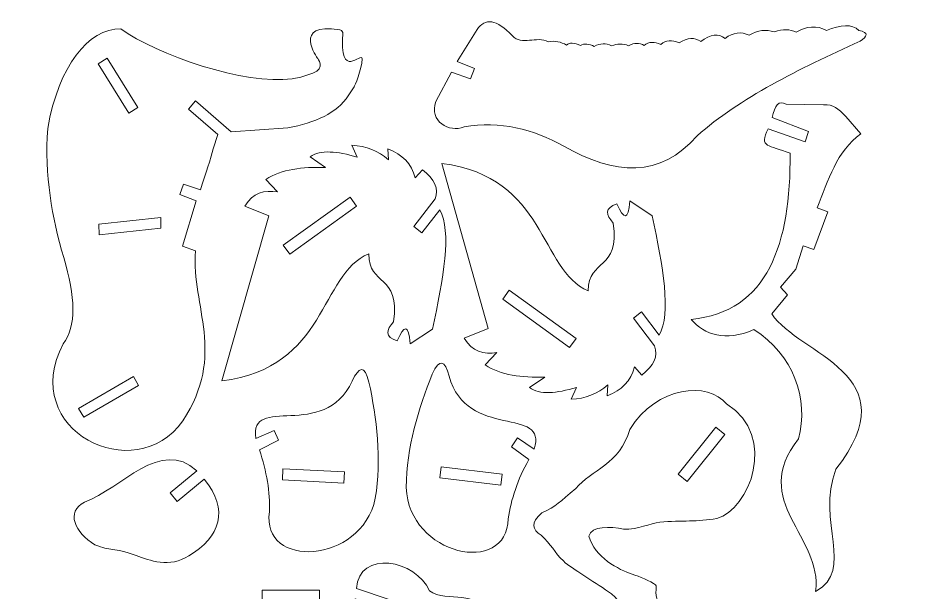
# Model space of a CAD drawing. Header units: millimetres. Extents: x -105 to 248, y -128 to 148.
# Drawn here: x 149.5 to 237.8, y 89.9 to 146.7 of the extents above; entities that cross this region are included whole.
import ezdxf

# ---------------------------------------------------------------- set-up
doc = ezdxf.new("R2010")
doc.units = ezdxf.units.MM
doc.header["$MEASUREMENT"] = 0
doc.layers.add('Camada 1', color=7, linetype='Continuous')

msp = doc.modelspace()

# ---------------------------------------------------------------- linework, layer by layer
at = {"layer": 'Camada 1', "color": 22, "lineweight": 5}
for points, knots in [([(194.9047, 145.5281), (194.9047, 145.5281), (192.9382, 142.3873), (192.9382, 142.3873), (192.9382, 142.3873), (192.9382, 142.3873), (194.6451, 141.6923), (194.6451, 141.6923), (194.6451, 141.6923), (194.6451, 141.6923), (194.2632, 140.6518), (194.2632, 140.6518), (194.2632, 140.6518), (194.2632, 140.6518), (192.3682, 141.3187), (192.3682, 141.3187), (192.3682, 141.3187), (192.3682, 141.3187), (190.819, 138.417), (190.819, 138.417), (190.819, 138.417), (190.1302, 136.4614), (192.1334, 135.2987), (193.6054, 135.8947), (193.6054, 135.8947), (197.192, 136.5343), (200.4302, 135.6868), (203.4731, 134.0051), (203.4731, 134.0051), (208.4936, 131.123), (213.0145, 130.7974), (216.6446, 135.0282), (216.6446, 135.0282), (220.9179, 138.7672), (226.6475, 141.6193), (232.7523, 144.3851), (232.7523, 144.3851), (233.4835, 144.8437), (233.6651, 145.2271), (232.6378, 145.4447), (232.6378, 145.4447), (231.9712, 146.1253), (230.8358, 146.0112), (229.4376, 145.4506), (229.4376, 145.4506), (228.4829, 145.9625), (227.483, 145.8691), (226.4458, 145.274), (226.4458, 145.274), (225.8175, 145.5416), (225.1312, 145.6442), (224.2859, 145.2905), (224.2859, 145.2905), (223.4813, 145.5764), (222.6509, 145.4894), (221.791, 144.9653), (221.791, 144.9653), (221.0135, 145.3402), (220.2227, 145.258), (219.4171, 144.661), (219.4171, 144.661), (218.7706, 145.1686), (217.9762, 145.1016), (217.0035, 144.3406), (217.0035, 144.3406), (216.4165, 144.8125), (215.6955, 144.7382), (214.8638, 144.2112), (214.8638, 144.2112), (214.1541, 144.5645), (213.5621, 144.4893), (213.0678, 144.0592), (213.0678, 144.0592), (212.4407, 144.3426), (211.8793, 144.3518), (211.4138, 143.9598), (211.4138, 143.9598), (210.9479, 144.2175), (210.4377, 144.2449), (209.8633, 143.9355), (209.8633, 143.9355), (209.3062, 144.143), (208.7488, 144.1547), (208.1913, 143.9301), (208.1913, 143.9301), (207.6366, 144.184), (207.0693, 144.1809), (206.4873, 143.8675), (206.4873, 143.8675), (205.9868, 144.0758), (205.4997, 144.2231), (205.1073, 143.9433), (205.1073, 143.9433), (204.4987, 144.2447), (204.0492, 144.2667), (203.7377, 144.0005), (203.7377, 144.0005), (203.1921, 144.2911), (202.6168, 144.4813), (201.9354, 144.3123), (201.9354, 144.3123), (200.773, 144.9523), (199.3242, 143.8818), (198.3856, 144.9262), (198.3856, 144.9262), (196.8088, 146.5751), (195.6738, 146.6881), (194.9047, 145.5281)], [0, 0, 0, 0, 0.037037, 0.037037, 0.037037, 0.037037, 0.0740741, 0.0740741, 0.0740741, 0.0740741, 0.1111111, 0.1111111, 0.1111111, 0.1111111, 0.1481481, 0.1481481, 0.1481481, 0.1481481, 0.1851852, 0.1851852, 0.1851852, 0.1851852, 0.2222222, 0.2222222, 0.2222222, 0.2222222, 0.2592593, 0.2592593, 0.2592593, 0.2592593, 0.2962963, 0.2962963, 0.2962963, 0.2962963, 0.3333333, 0.3333333, 0.3333333, 0.3333333, 0.3703704, 0.3703704, 0.3703704, 0.3703704, 0.4074074, 0.4074074, 0.4074074, 0.4074074, 0.4444444, 0.4444444, 0.4444444, 0.4444444, 0.4814815, 0.4814815, 0.4814815, 0.4814815, 0.5185185, 0.5185185, 0.5185185, 0.5185185, 0.5555556, 0.5555556, 0.5555556, 0.5555556, 0.5925926, 0.5925926, 0.5925926, 0.5925926, 0.6296296, 0.6296296, 0.6296296, 0.6296296, 0.6666667, 0.6666667, 0.6666667, 0.6666667, 0.7037037, 0.7037037, 0.7037037, 0.7037037, 0.7407407, 0.7407407, 0.7407407, 0.7407407, 0.7777778, 0.7777778, 0.7777778, 0.7777778, 0.8148148, 0.8148148, 0.8148148, 0.8148148, 0.8518519, 0.8518519, 0.8518519, 0.8518519, 0.8888889, 0.8888889, 0.8888889, 0.8888889, 0.9259259, 0.9259259, 0.9259259, 0.9259259, 0.962963, 0.962963, 0.962963, 0.962963, 1, 1, 1, 1]), ([(157.4345, 142.1338), (157.4345, 142.1338), (160.4567, 137.2592), (160.4567, 137.2592), (160.4567, 137.2592), (160.4567, 137.2592), (161.3494, 137.8126), (161.3494, 137.8126), (161.3494, 137.8126), (161.3494, 137.8126), (158.3272, 142.6873), (158.3272, 142.6873), (158.3272, 142.6873), (158.3272, 142.6873), (157.4345, 142.1338), (157.4345, 142.1338)], [0, 0, 0, 0, 0.25, 0.25, 0.25, 0.25, 0.5, 0.5, 0.5, 0.5, 0.75, 0.75, 0.75, 0.75, 1, 1, 1, 1]), ([(226.6689, 105.0367), (227.7566, 109.0218), (226.1308, 113.4247), (222.2673, 115.8512), (222.2673, 115.8512), (219.3622, 114.6211), (217.4354, 115.3397), (216.0486, 116.8615), (216.0486, 116.8615), (223.641, 117.5887), (225.9309, 124.3865), (225.8431, 133.3088), (225.8431, 133.3088), (223.6608, 134.1295), (222.7522, 133.8226), (223.6631, 135.7213), (223.6631, 135.7213), (223.6631, 135.7213), (227.3466, 134.4386), (227.3466, 134.4386), (227.3466, 134.4386), (227.3466, 134.4386), (227.6629, 135.4433), (227.6629, 135.4433), (227.6629, 135.4433), (227.6629, 135.4433), (224.0785, 136.8169), (224.0785, 136.8169), (224.0785, 136.8169), (224.2971, 138.0328), (224.7235, 138.5792), (225.4532, 138.1479), (225.4532, 138.1479), (225.4532, 138.1479), (229.1477, 138.098), (229.1477, 138.098), (229.1477, 138.098), (230.1259, 138.1138), (230.5646, 137.7513), (231.3408, 136.9286), (231.3408, 136.9286), (231.3408, 136.9286), (232.839, 135.2125), (232.839, 135.2125), (232.839, 135.2125), (230.4391, 133.5361), (229.5993, 130.5888), (228.5269, 127.8918), (228.5269, 127.8918), (228.5269, 127.8918), (229.5713, 127.5014), (229.5713, 127.5014), (229.5713, 127.5014), (229.5713, 127.5014), (228.182, 123.7633), (228.182, 123.7633), (228.182, 123.7633), (228.182, 123.7633), (227.138, 124.1546), (227.138, 124.1546), (227.138, 124.1546), (227.138, 124.1546), (226.4211, 121.8246), (226.4211, 121.8246), (226.4211, 121.8246), (226.4211, 121.8246), (224.8785, 120.0419), (224.8785, 120.0419), (224.8785, 120.0419), (224.8785, 120.0419), (225.5885, 119.298), (225.5885, 119.298), (225.5885, 119.298), (225.5885, 119.298), (224.0343, 117.409), (224.0343, 117.409), (224.0343, 117.409), (226.7073, 113.3265), (237.8057, 111.5241), (230.3632, 102.0397), (230.3632, 102.0397), (228.3533, 96.8222), (232.307, 92.1023), (228.3545, 89.9651), (228.3545, 89.9651), (229.1263, 95.3506), (221.7347, 98.8491), (226.6689, 105.0367)], [0, 0, 0, 0, 0.0454545, 0.0454545, 0.0454545, 0.0454545, 0.0909091, 0.0909091, 0.0909091, 0.0909091, 0.1363636, 0.1363636, 0.1363636, 0.1363636, 0.1818182, 0.1818182, 0.1818182, 0.1818182, 0.2272727, 0.2272727, 0.2272727, 0.2272727, 0.2727273, 0.2727273, 0.2727273, 0.2727273, 0.3181818, 0.3181818, 0.3181818, 0.3181818, 0.3636364, 0.3636364, 0.3636364, 0.3636364, 0.4090909, 0.4090909, 0.4090909, 0.4090909, 0.4545455, 0.4545455, 0.4545455, 0.4545455, 0.5, 0.5, 0.5, 0.5, 0.5454545, 0.5454545, 0.5454545, 0.5454545, 0.5909091, 0.5909091, 0.5909091, 0.5909091, 0.6363636, 0.6363636, 0.6363636, 0.6363636, 0.6818182, 0.6818182, 0.6818182, 0.6818182, 0.7272727, 0.7272727, 0.7272727, 0.7272727, 0.7727273, 0.7727273, 0.7727273, 0.7727273, 0.8181818, 0.8181818, 0.8181818, 0.8181818, 0.8636364, 0.8636364, 0.8636364, 0.8636364, 0.9090909, 0.9090909, 0.9090909, 0.9090909, 0.9545455, 0.9545455, 0.9545455, 0.9545455, 1, 1, 1, 1]), ([(171.9493, 128.0563), (171.9493, 128.0563), (174.3007, 127.0927), (174.3007, 127.0927), (174.3007, 127.0927), (174.3007, 127.0927), (169.6734, 110.7862), (169.6734, 110.7862), (169.6734, 110.7862), (180.1207, 112.0988), (179.3077, 121.3055), (184.1809, 123.3531), (184.1809, 123.3531), (184.1899, 120.1224), (187.2883, 121.4024), (186.6463, 116.6338), (186.6463, 116.6338), (185.8884, 115.8142), (185.7561, 115.1286), (187.0007, 114.7377), (187.0007, 114.7377), (187.6818, 116.3101), (188.141, 116.4349), (188.2765, 114.4441), (188.2765, 114.4441), (188.2765, 114.4441), (190.4864, 115.9061), (190.4864, 115.9061), (190.4864, 115.9061), (191.5681, 120.8918), (192.4177, 125.5859), (191.2126, 127.6987), (191.2126, 127.6987), (191.2126, 127.6987), (189.4514, 125.4166), (189.4514, 125.4166), (189.4514, 125.4166), (189.4514, 125.4166), (188.652, 126.0409), (188.652, 126.0409), (188.652, 126.0409), (188.652, 126.0409), (190.7491, 128.7795), (190.7491, 128.7795), (190.7491, 128.7795), (191.1571, 129.7695), (190.6705, 130.7296), (189.5104, 131.668), (189.5104, 131.668), (189.5104, 131.668), (188.7807, 130.8616), (188.7807, 130.8616), (188.7807, 130.8616), (188.4506, 132.2666), (187.5029, 133.1797), (186.0903, 133.7224), (186.0903, 133.7224), (186.0903, 133.7224), (186.1517, 132.6513), (186.1517, 132.6513), (186.1517, 132.6513), (185.1291, 133.5326), (183.9345, 134.0349), (182.5325, 134.0803), (182.5325, 134.0803), (182.5325, 134.0803), (183.0457, 132.9127), (183.0457, 132.9127), (183.0457, 132.9127), (181.0906, 133.4885), (179.4084, 133.6812), (178.3986, 132.9325), (178.3986, 132.9325), (178.3986, 132.9325), (179.9118, 131.8877), (179.9118, 131.8877), (179.9118, 131.8877), (177.6357, 131.9596), (175.5705, 131.7189), (174.0237, 130.7095), (174.0237, 130.7095), (174.0237, 130.7095), (175.1836, 129.4696), (175.1836, 129.4696), (175.1836, 129.4696), (173.8697, 129.6839), (172.7241, 129.4089), (171.9493, 128.0563)], [0, 0, 0, 0, 0.0454545, 0.0454545, 0.0454545, 0.0454545, 0.0909091, 0.0909091, 0.0909091, 0.0909091, 0.1363636, 0.1363636, 0.1363636, 0.1363636, 0.1818182, 0.1818182, 0.1818182, 0.1818182, 0.2272727, 0.2272727, 0.2272727, 0.2272727, 0.2727273, 0.2727273, 0.2727273, 0.2727273, 0.3181818, 0.3181818, 0.3181818, 0.3181818, 0.3636364, 0.3636364, 0.3636364, 0.3636364, 0.4090909, 0.4090909, 0.4090909, 0.4090909, 0.4545455, 0.4545455, 0.4545455, 0.4545455, 0.5, 0.5, 0.5, 0.5, 0.5454545, 0.5454545, 0.5454545, 0.5454545, 0.5909091, 0.5909091, 0.5909091, 0.5909091, 0.6363636, 0.6363636, 0.6363636, 0.6363636, 0.6818182, 0.6818182, 0.6818182, 0.6818182, 0.7272727, 0.7272727, 0.7272727, 0.7272727, 0.7727273, 0.7727273, 0.7727273, 0.7727273, 0.8181818, 0.8181818, 0.8181818, 0.8181818, 0.8636364, 0.8636364, 0.8636364, 0.8636364, 0.9090909, 0.9090909, 0.9090909, 0.9090909, 0.9545455, 0.9545455, 0.9545455, 0.9545455, 1, 1, 1, 1]), ([(193.6364, 115.0153), (193.6364, 115.0153), (195.9904, 115.9721), (195.9904, 115.9721), (195.9904, 115.9721), (195.9904, 115.9721), (191.4097, 132.2918), (191.4097, 132.2918), (191.4097, 132.2918), (201.8532, 130.9494), (201.014, 121.7451), (205.8813, 119.6836), (205.8813, 119.6836), (205.8995, 122.9142), (208.9942, 121.6254), (208.3658, 126.3958), (208.3658, 126.3958), (207.6103, 127.2176), (207.4799, 127.9036), (208.7256, 128.2909), (208.7256, 128.2909), (209.4023, 126.7166), (209.8611, 126.5905), (210.0022, 128.5809), (210.0022, 128.5809), (210.0022, 128.5809), (212.208, 127.1127), (212.208, 127.1127), (212.208, 127.1127), (213.2755, 122.1238), (214.1117, 117.4273), (212.9006, 115.318), (212.9006, 115.318), (212.9006, 115.318), (211.1459, 117.6051), (211.1459, 117.6051), (211.1459, 117.6051), (211.1459, 117.6051), (210.3447, 116.9831), (210.3447, 116.9831), (210.3447, 116.9831), (210.3447, 116.9831), (212.434, 114.2385), (212.434, 114.2385), (212.434, 114.2385), (212.8392, 113.2473), (212.3499, 112.2886), (211.1871, 111.3536), (211.1871, 111.3536), (211.1871, 111.3536), (210.4597, 112.162), (210.4597, 112.162), (210.4597, 112.162), (210.1256, 110.758), (209.1753, 109.8476), (207.7612, 109.3089), (207.7612, 109.3089), (207.7612, 109.3089), (207.8256, 110.3799), (207.8256, 110.3799), (207.8256, 110.3799), (206.8005, 109.5014), (205.6045, 109.0025), (204.2024, 108.9611), (204.2024, 108.9611), (204.2024, 108.9611), (204.7189, 110.1273), (204.7189, 110.1273), (204.7189, 110.1273), (202.7621, 109.5571), (201.0794, 109.3692), (200.0717, 110.1207), (200.0717, 110.1207), (200.0717, 110.1207), (201.5879, 111.1612), (201.5879, 111.1612), (201.5879, 111.1612), (199.3116, 111.0958), (197.2472, 111.3423), (195.7032, 112.3561), (195.7032, 112.3561), (195.7032, 112.3561), (196.8667, 113.5928), (196.8667, 113.5928), (196.8667, 113.5928), (195.5522, 113.3822), (194.4074, 113.6605), (193.6364, 115.0153)], [0, 0, 0, 0, 0.0454545, 0.0454545, 0.0454545, 0.0454545, 0.0909091, 0.0909091, 0.0909091, 0.0909091, 0.1363636, 0.1363636, 0.1363636, 0.1363636, 0.1818182, 0.1818182, 0.1818182, 0.1818182, 0.2272727, 0.2272727, 0.2272727, 0.2272727, 0.2727273, 0.2727273, 0.2727273, 0.2727273, 0.3181818, 0.3181818, 0.3181818, 0.3181818, 0.3636364, 0.3636364, 0.3636364, 0.3636364, 0.4090909, 0.4090909, 0.4090909, 0.4090909, 0.4545455, 0.4545455, 0.4545455, 0.4545455, 0.5, 0.5, 0.5, 0.5, 0.5454545, 0.5454545, 0.5454545, 0.5454545, 0.5909091, 0.5909091, 0.5909091, 0.5909091, 0.6363636, 0.6363636, 0.6363636, 0.6363636, 0.6818182, 0.6818182, 0.6818182, 0.6818182, 0.7272727, 0.7272727, 0.7272727, 0.7272727, 0.7727273, 0.7727273, 0.7727273, 0.7727273, 0.8181818, 0.8181818, 0.8181818, 0.8181818, 0.8636364, 0.8636364, 0.8636364, 0.8636364, 0.9090909, 0.9090909, 0.9090909, 0.9090909, 0.9545455, 0.9545455, 0.9545455, 0.9545455, 1, 1, 1, 1]), ([(175.7397, 124.1976), (175.7397, 124.1976), (176.3813, 123.3055), (176.3813, 123.3055), (176.3813, 123.3055), (176.3813, 123.3055), (182.99, 128.0589), (182.99, 128.0589), (182.99, 128.0589), (182.99, 128.0589), (182.3483, 128.951), (182.3483, 128.951), (182.3483, 128.951), (182.3483, 128.951), (175.7397, 124.1976), (175.7397, 124.1976)], [0, 0, 0, 0, 0.25, 0.25, 0.25, 0.25, 0.5, 0.5, 0.5, 0.5, 0.75, 0.75, 0.75, 0.75, 1, 1, 1, 1]), ([(157.5097, 126.2973), (157.5097, 126.2973), (157.5299, 125.2292), (157.5299, 125.2292), (157.5299, 125.2292), (157.5299, 125.2292), (163.6441, 125.8843), (163.6441, 125.8843), (163.6441, 125.8843), (163.6441, 125.8843), (163.624, 126.9524), (163.624, 126.9524), (163.624, 126.9524), (163.624, 126.9524), (157.5097, 126.2973), (157.5097, 126.2973)], [0, 0, 0, 0, 0.25, 0.25, 0.25, 0.25, 0.5, 0.5, 0.5, 0.5, 0.75, 0.75, 0.75, 0.75, 1, 1, 1, 1]), ([(197.4377, 118.8631), (197.4377, 118.8631), (198.0819, 119.7534), (198.0819, 119.7534), (198.0819, 119.7534), (198.0819, 119.7534), (204.677, 114.9812), (204.677, 114.9812), (204.677, 114.9812), (204.677, 114.9812), (204.0328, 114.0909), (204.0328, 114.0909), (204.0328, 114.0909), (204.0328, 114.0909), (197.4377, 118.8631), (197.4377, 118.8631)], [0, 0, 0, 0, 0.25, 0.25, 0.25, 0.25, 0.5, 0.5, 0.5, 0.5, 0.75, 0.75, 0.75, 0.75, 1, 1, 1, 1]), ([(187.8935, 100.246), (187.9147, 104.1556), (189.1236, 108.1022), (190.4725, 111.4536), (190.4725, 111.4536), (191.1848, 113.0802), (191.7176, 112.8156), (192.128, 111.2573), (192.128, 111.2573), (193.8715, 104.8853), (201.9569, 108.3443), (200.5394, 104.042), (200.5394, 104.042), (200.5394, 104.042), (198.8929, 105.1499), (198.8929, 105.1499), (198.8929, 105.1499), (198.8929, 105.1499), (198.3091, 104.2706), (198.3091, 104.2706), (198.3091, 104.2706), (198.3091, 104.2706), (199.9975, 102.9973), (199.9975, 102.9973), (199.9975, 102.9973), (198.9189, 101.0213), (198.246, 99.0719), (197.9788, 97.1492), (197.9788, 97.1492), (197.8674, 91.4424), (188.149, 93.4806), (187.8935, 100.246)], [0, 0, 0, 0, 0.125, 0.125, 0.125, 0.125, 0.25, 0.25, 0.25, 0.25, 0.375, 0.375, 0.375, 0.375, 0.5, 0.5, 0.5, 0.5, 0.625, 0.625, 0.625, 0.625, 0.75, 0.75, 0.75, 0.75, 0.875, 0.875, 0.875, 0.875, 1, 1, 1, 1]), ([(184.8379, 99.1726), (185.4852, 103.0283), (184.9685, 107.1234), (184.2122, 110.656), (184.2122, 110.656), (183.7884, 112.3804), (183.2182, 112.2108), (182.5475, 110.7456), (182.5475, 110.7456), (179.7408, 104.7653), (172.3654, 109.5551), (173.0269, 105.0739), (173.0269, 105.0739), (173.0269, 105.0739), (174.8384, 105.8841), (174.8384, 105.8841), (174.8384, 105.8841), (174.8384, 105.8841), (175.2634, 104.918), (175.2634, 104.918), (175.2634, 104.918), (175.2634, 104.918), (173.3822, 103.9519), (173.3822, 103.9519), (173.3822, 103.9519), (174.1073, 101.8207), (174.4371, 99.7849), (174.3717, 97.8449), (174.3717, 97.8449), (173.5063, 92.203), (183.43, 92.5503), (184.8379, 99.1726)], [0, 0, 0, 0, 0.125, 0.125, 0.125, 0.125, 0.25, 0.25, 0.25, 0.25, 0.375, 0.375, 0.375, 0.375, 0.5, 0.5, 0.5, 0.5, 0.625, 0.625, 0.625, 0.625, 0.75, 0.75, 0.75, 0.75, 0.875, 0.875, 0.875, 0.875, 1, 1, 1, 1]), ([(155.5083, 108.0637), (155.5083, 108.0637), (160.9261, 111.2062), (160.9261, 111.2062), (160.9261, 111.2062), (160.9261, 111.2062), (161.4365, 110.3324), (161.4365, 110.3324), (161.4365, 110.3324), (161.4365, 110.3324), (156.0187, 107.1899), (156.0187, 107.1899), (156.0187, 107.1899), (156.0187, 107.1899), (155.5083, 108.0637), (155.5083, 108.0637)], [0, 0, 0, 0, 0.25, 0.25, 0.25, 0.25, 0.5, 0.5, 0.5, 0.5, 0.75, 0.75, 0.75, 0.75, 1, 1, 1, 1]), ([(201.2293, 95.5172), (200.3467, 96.0574), (200.1413, 96.7606), (201.3094, 97.7225), (201.3094, 97.7225), (202.7759, 98.3521), (203.0363, 98.8363), (204.6523, 100.1222), (204.6523, 100.1222), (206.1599, 101.9979), (209.0474, 102.5074), (209.9912, 105.9856), (209.9912, 105.9856), (212.6593, 110.3327), (217.7477, 110.7362), (219.5659, 108.5018), (219.5659, 108.5018), (224.696, 105.2686), (221.7992, 98.0454), (218.5883, 97.1748), (218.5883, 97.1748), (216.7178, 96.8224), (215.1517, 97.0023), (212.9603, 96.8063), (212.9603, 96.8063), (211.9972, 96.7202), (210.8306, 96.0276), (209.3799, 96.1297), (209.3799, 96.1297), (208.0696, 96.4014), (206.1778, 96.4411), (205.9514, 95.4269), (205.9514, 95.4269), (206.5022, 93.3456), (208.9124, 92.097), (210.228, 91.6655), (210.228, 91.6655), (210.9144, 91.4404), (212.0449, 90.9788), (212.5342, 90.6067), (212.5342, 90.6067), (212.7553, 90.4386), (212.2554, 89.415), (213.0853, 88.6313), (213.0853, 88.6313), (213.4656, 89.1598), (215.0663, 88.3222), (215.0662, 88.3221), (215.0662, 88.3221), (215.2199, 88.1002), (214.7866, 81.7885), (214.4458, 82.0841), (214.4458, 82.0841), (212.5964, 82.2221), (211.5168, 85.5093), (210.9557, 85.582), (210.9557, 85.582), (210.0384, 85.7009), (209.9287, 86.7821), (209.9566, 86.9937), (209.9566, 86.9937), (209.992, 87.2626), (208.6639, 89.6821), (207.8785, 89.9123), (207.8785, 89.9123), (206.3224, 91.0538), (204.4039, 92.0907), (203.4277, 92.9681), (203.4277, 92.9681), (202.5656, 93.743), (202.2019, 94.6856), (201.2293, 95.5172)], [0, 0, 0, 0, 0.0555556, 0.0555556, 0.0555556, 0.0555556, 0.1111111, 0.1111111, 0.1111111, 0.1111111, 0.1666667, 0.1666667, 0.1666667, 0.1666667, 0.2222222, 0.2222222, 0.2222222, 0.2222222, 0.2777778, 0.2777778, 0.2777778, 0.2777778, 0.3333333, 0.3333333, 0.3333333, 0.3333333, 0.3888889, 0.3888889, 0.3888889, 0.3888889, 0.4444444, 0.4444444, 0.4444444, 0.4444444, 0.5, 0.5, 0.5, 0.5, 0.5555556, 0.5555556, 0.5555556, 0.5555556, 0.6111111, 0.6111111, 0.6111111, 0.6111111, 0.6666667, 0.6666667, 0.6666667, 0.6666667, 0.7222222, 0.7222222, 0.7222222, 0.7222222, 0.7777778, 0.7777778, 0.7777778, 0.7777778, 0.8333333, 0.8333333, 0.8333333, 0.8333333, 0.8888889, 0.8888889, 0.8888889, 0.8888889, 0.9444444, 0.9444444, 0.9444444, 0.9444444, 1, 1, 1, 1]), ([(214.789, 101.5493), (214.789, 101.5493), (215.6669, 100.8349), (215.6669, 100.8349), (215.6669, 100.8349), (215.6669, 100.8349), (219.3731, 105.4752), (219.3731, 105.4752), (219.3731, 105.4752), (219.3731, 105.4752), (218.4952, 106.1896), (218.4952, 106.1896), (218.4952, 106.1896), (218.4952, 106.1896), (214.789, 101.5493), (214.789, 101.5493)], [0, 0, 0, 0, 0.25, 0.25, 0.25, 0.25, 0.5, 0.5, 0.5, 0.5, 0.75, 0.75, 0.75, 0.75, 1, 1, 1, 1]), ([(157.1268, 94.5708), (155.1414, 95.7649), (154.1917, 97.8213), (156.0999, 98.7941), (156.0999, 98.7941), (159.7834, 100.1636), (163.5635, 105.1672), (167.1999, 101.9003), (167.1999, 101.9003), (167.1999, 101.9003), (164.572, 99.7249), (164.572, 99.7249), (164.572, 99.7249), (164.572, 99.7249), (165.2607, 98.8514), (165.2607, 98.8514), (165.2607, 98.8514), (165.2607, 98.8514), (167.9275, 101.0632), (167.9275, 101.0632), (167.9275, 101.0632), (170.444, 98.028), (169.4892, 95.3339), (166.4072, 93.4744), (166.4072, 93.4744), (164.5169, 92.2415), (162.5079, 93.0107), (161.2086, 93.5179), (161.2086, 93.5179), (158.8413, 94.3427), (158.7438, 93.9292), (157.1268, 94.5708)], [0, 0, 0, 0, 0.125, 0.125, 0.125, 0.125, 0.25, 0.25, 0.25, 0.25, 0.375, 0.375, 0.375, 0.375, 0.5, 0.5, 0.5, 0.5, 0.625, 0.625, 0.625, 0.625, 0.75, 0.75, 0.75, 0.75, 0.875, 0.875, 0.875, 0.875, 1, 1, 1, 1]), ([(181.725, 100.6636), (181.725, 100.6636), (181.7843, 101.7756), (181.7843, 101.7756), (181.7843, 101.7756), (181.7843, 101.7756), (175.7082, 102.0997), (175.7082, 102.0997), (175.7082, 102.0997), (175.7082, 102.0997), (175.6489, 100.9876), (175.6489, 100.9876), (175.6489, 100.9876), (175.6489, 100.9876), (181.725, 100.6636), (181.725, 100.6636)], [0, 0, 0, 0, 0.25, 0.25, 0.25, 0.25, 0.5, 0.5, 0.5, 0.5, 0.75, 0.75, 0.75, 0.75, 1, 1, 1, 1]), ([(191.2155, 101.1831), (191.2155, 101.1831), (191.3471, 102.2888), (191.3471, 102.2888), (191.3471, 102.2888), (191.3471, 102.2888), (197.3891, 101.5698), (197.3891, 101.5698), (197.3891, 101.5698), (197.3891, 101.5698), (197.2575, 100.464), (197.2575, 100.464), (197.2575, 100.464), (197.2575, 100.464), (191.2155, 101.1831), (191.2155, 101.1831)], [0, 0, 0, 0, 0.25, 0.25, 0.25, 0.25, 0.5, 0.5, 0.5, 0.5, 0.75, 0.75, 0.75, 0.75, 1, 1, 1, 1]), ([(182.963, 90.2432), (182.963, 90.2432), (186.2012, 89.1502), (186.2012, 89.1502), (186.2012, 89.1502), (186.2012, 89.1502), (185.9164, 88.2596), (185.9164, 88.2596), (185.9164, 88.2596), (185.9164, 88.2596), (182.8455, 89.2408), (182.8455, 89.2408), (182.8455, 89.2408), (182.812, 88.0911), (183.3547, 85.2752), (186.9081, 84.5449), (186.9081, 84.5449), (190.7498, 84.2564), (194.2099, 85.6312), (195.0657, 87.8649), (195.0657, 87.8649), (195.3878, 90.1579), (191.9084, 88.8066), (190.1818, 90.0103), (190.1818, 90.0103), (188.877, 93.1071), (183.2133, 94.1085), (182.963, 90.2432)], [0, 0, 0, 0, 0.1428571, 0.1428571, 0.1428571, 0.1428571, 0.2857143, 0.2857143, 0.2857143, 0.2857143, 0.4285714, 0.4285714, 0.4285714, 0.4285714, 0.5714286, 0.5714286, 0.5714286, 0.5714286, 0.7142857, 0.7142857, 0.7142857, 0.7142857, 0.8571429, 0.8571429, 0.8571429, 0.8571429, 1, 1, 1, 1]), ([(173.6427, 73.1685), (173.6427, 73.1685), (173.6668, 90.0961), (173.6668, 90.0961), (173.6668, 90.0961), (173.6668, 90.0961), (179.3228, 90.088), (179.3228, 90.088), (179.3228, 90.088), (179.3228, 90.088), (179.2987, 73.1604), (179.2987, 73.1604), (179.2987, 73.1604), (179.2987, 73.1604), (177.0033, 73.1637), (177.0033, 73.1637), (177.0033, 73.1637), (177.0033, 73.1637), (177.0201, 77.8508), (177.0201, 77.8508), (177.0201, 77.8508), (177.0201, 77.8508), (175.9345, 77.8478), (175.9345, 77.8478), (175.9345, 77.8478), (175.9345, 77.8478), (175.8877, 73.1653), (175.8877, 73.1653), (175.8877, 73.1653), (175.8877, 73.1653), (173.6427, 73.1685), (173.6427, 73.1685)], [0, 0, 0, 0, 0.125, 0.125, 0.125, 0.125, 0.25, 0.25, 0.25, 0.25, 0.375, 0.375, 0.375, 0.375, 0.5, 0.5, 0.5, 0.5, 0.625, 0.625, 0.625, 0.625, 0.75, 0.75, 0.75, 0.75, 0.875, 0.875, 0.875, 0.875, 1, 1, 1, 1])]:
    msp.add_open_spline(points, degree=3, knots=knots, dxfattribs=at)
at = {"layer": 'Camada 1', "color": 1, "lineweight": 5}
msp.add_open_spline([(176.6047, 140.6662), (176.6047, 140.6662), (177.4911, 140.8162), (177.4911, 140.8162), (177.4911, 140.8162), (177.4911, 140.8162), (178.6538, 141.2152), (178.6538, 141.2152), (178.6538, 141.2152), (180.0034, 141.6992), (179.1174, 142.6964), (179.1174, 142.6964), (179.1174, 142.6964), (179.131, 142.6833), (176.5335, 146.2871), (181.3218, 145.5103), (181.3218, 145.5103), (181.4485, 145.4769), (181.5583, 145.4013), (181.6309, 145.2329), (181.6309, 145.2329), (181.2402, 140.3245), (183.526, 143.4009), (183.5301, 142.6446), (183.5301, 142.6446), (183.536, 141.5791), (182.7498, 139.8782), (182.7498, 139.8782), (182.7498, 139.8782), (182.7498, 139.8782), (182.167, 138.9768), (182.167, 138.9768), (182.167, 138.9768), (181.0301, 137.2684), (178.8973, 136.3169), (176.1935, 135.7991), (176.1935, 135.7991), (176.1935, 135.7991), (170.6022, 135.4008), (170.6022, 135.4008), (170.6022, 135.4008), (170.6022, 135.4008), (167.0483, 138.4783), (167.0483, 138.4783), (167.0483, 138.4783), (167.0483, 138.4783), (166.3687, 137.6608), (166.3687, 137.6608), (166.3687, 137.6608), (166.3687, 137.6608), (169.2683, 135.1505), (169.2683, 135.1505), (169.2683, 135.1505), (169.2683, 135.1505), (168.8136, 133.7256), (168.8136, 133.7256), (168.8136, 133.7256), (168.2106, 131.5751), (168.0932, 131.3602), (167.5413, 129.6791), (167.5413, 129.6791), (167.5413, 129.6791), (165.8825, 130.2359), (165.8825, 130.2359), (165.8825, 130.2359), (165.8825, 130.2359), (165.5012, 129.2006), (165.5012, 129.2006), (165.5012, 129.2006), (165.5012, 129.2006), (167.1395, 128.5806), (167.1395, 128.5806), (167.1395, 128.5806), (167.1395, 128.5806), (165.7823, 124.096), (165.7823, 124.096), (165.7823, 124.096), (165.7823, 124.096), (167.0587, 123.6356), (167.0587, 123.6356), (167.0587, 123.6356), (166.6392, 118.0592), (170.1545, 113.4388), (165.7986, 106.8152), (165.7986, 106.8152), (161.0786, 100.1721), (149.503, 105.8637), (153.9802, 114.4559), (153.9802, 114.4559), (155.3172, 116.1486), (155.1847, 119.1228), (154.0468, 122.9738), (154.0468, 122.9738), (152.8797, 126.9618), (152.1138, 131.121), (152.4565, 135.7538), (152.4565, 135.7538), (153.5136, 141.9266), (156.4725, 145.6391), (159.6752, 145.6008), (159.6752, 145.6008), (163.2225, 143.0423), (171.9743, 139.9923), (176.6047, 140.6662)], degree=3, knots=[0, 0, 0, 0, 0.0384615, 0.0384615, 0.0384615, 0.0384615, 0.0769231, 0.0769231, 0.0769231, 0.0769231, 0.1153846, 0.1153846, 0.1153846, 0.1153846, 0.1538462, 0.1538462, 0.1538462, 0.1538462, 0.1923077, 0.1923077, 0.1923077, 0.1923077, 0.2307692, 0.2307692, 0.2307692, 0.2307692, 0.2692308, 0.2692308, 0.2692308, 0.2692308, 0.3076923, 0.3076923, 0.3076923, 0.3076923, 0.3461538, 0.3461538, 0.3461538, 0.3461538, 0.3846154, 0.3846154, 0.3846154, 0.3846154, 0.4230769, 0.4230769, 0.4230769, 0.4230769, 0.4615385, 0.4615385, 0.4615385, 0.4615385, 0.5, 0.5, 0.5, 0.5, 0.5384615, 0.5384615, 0.5384615, 0.5384615, 0.5769231, 0.5769231, 0.5769231, 0.5769231, 0.6153846, 0.6153846, 0.6153846, 0.6153846, 0.6538462, 0.6538462, 0.6538462, 0.6538462, 0.6923077, 0.6923077, 0.6923077, 0.6923077, 0.7307692, 0.7307692, 0.7307692, 0.7307692, 0.7692308, 0.7692308, 0.7692308, 0.7692308, 0.8076923, 0.8076923, 0.8076923, 0.8076923, 0.8461538, 0.8461538, 0.8461538, 0.8461538, 0.8846154, 0.8846154, 0.8846154, 0.8846154, 0.9230769, 0.9230769, 0.9230769, 0.9230769, 0.9615385, 0.9615385, 0.9615385, 0.9615385, 1, 1, 1, 1], dxfattribs=at)

doc.saveas('drawing.dxf')
